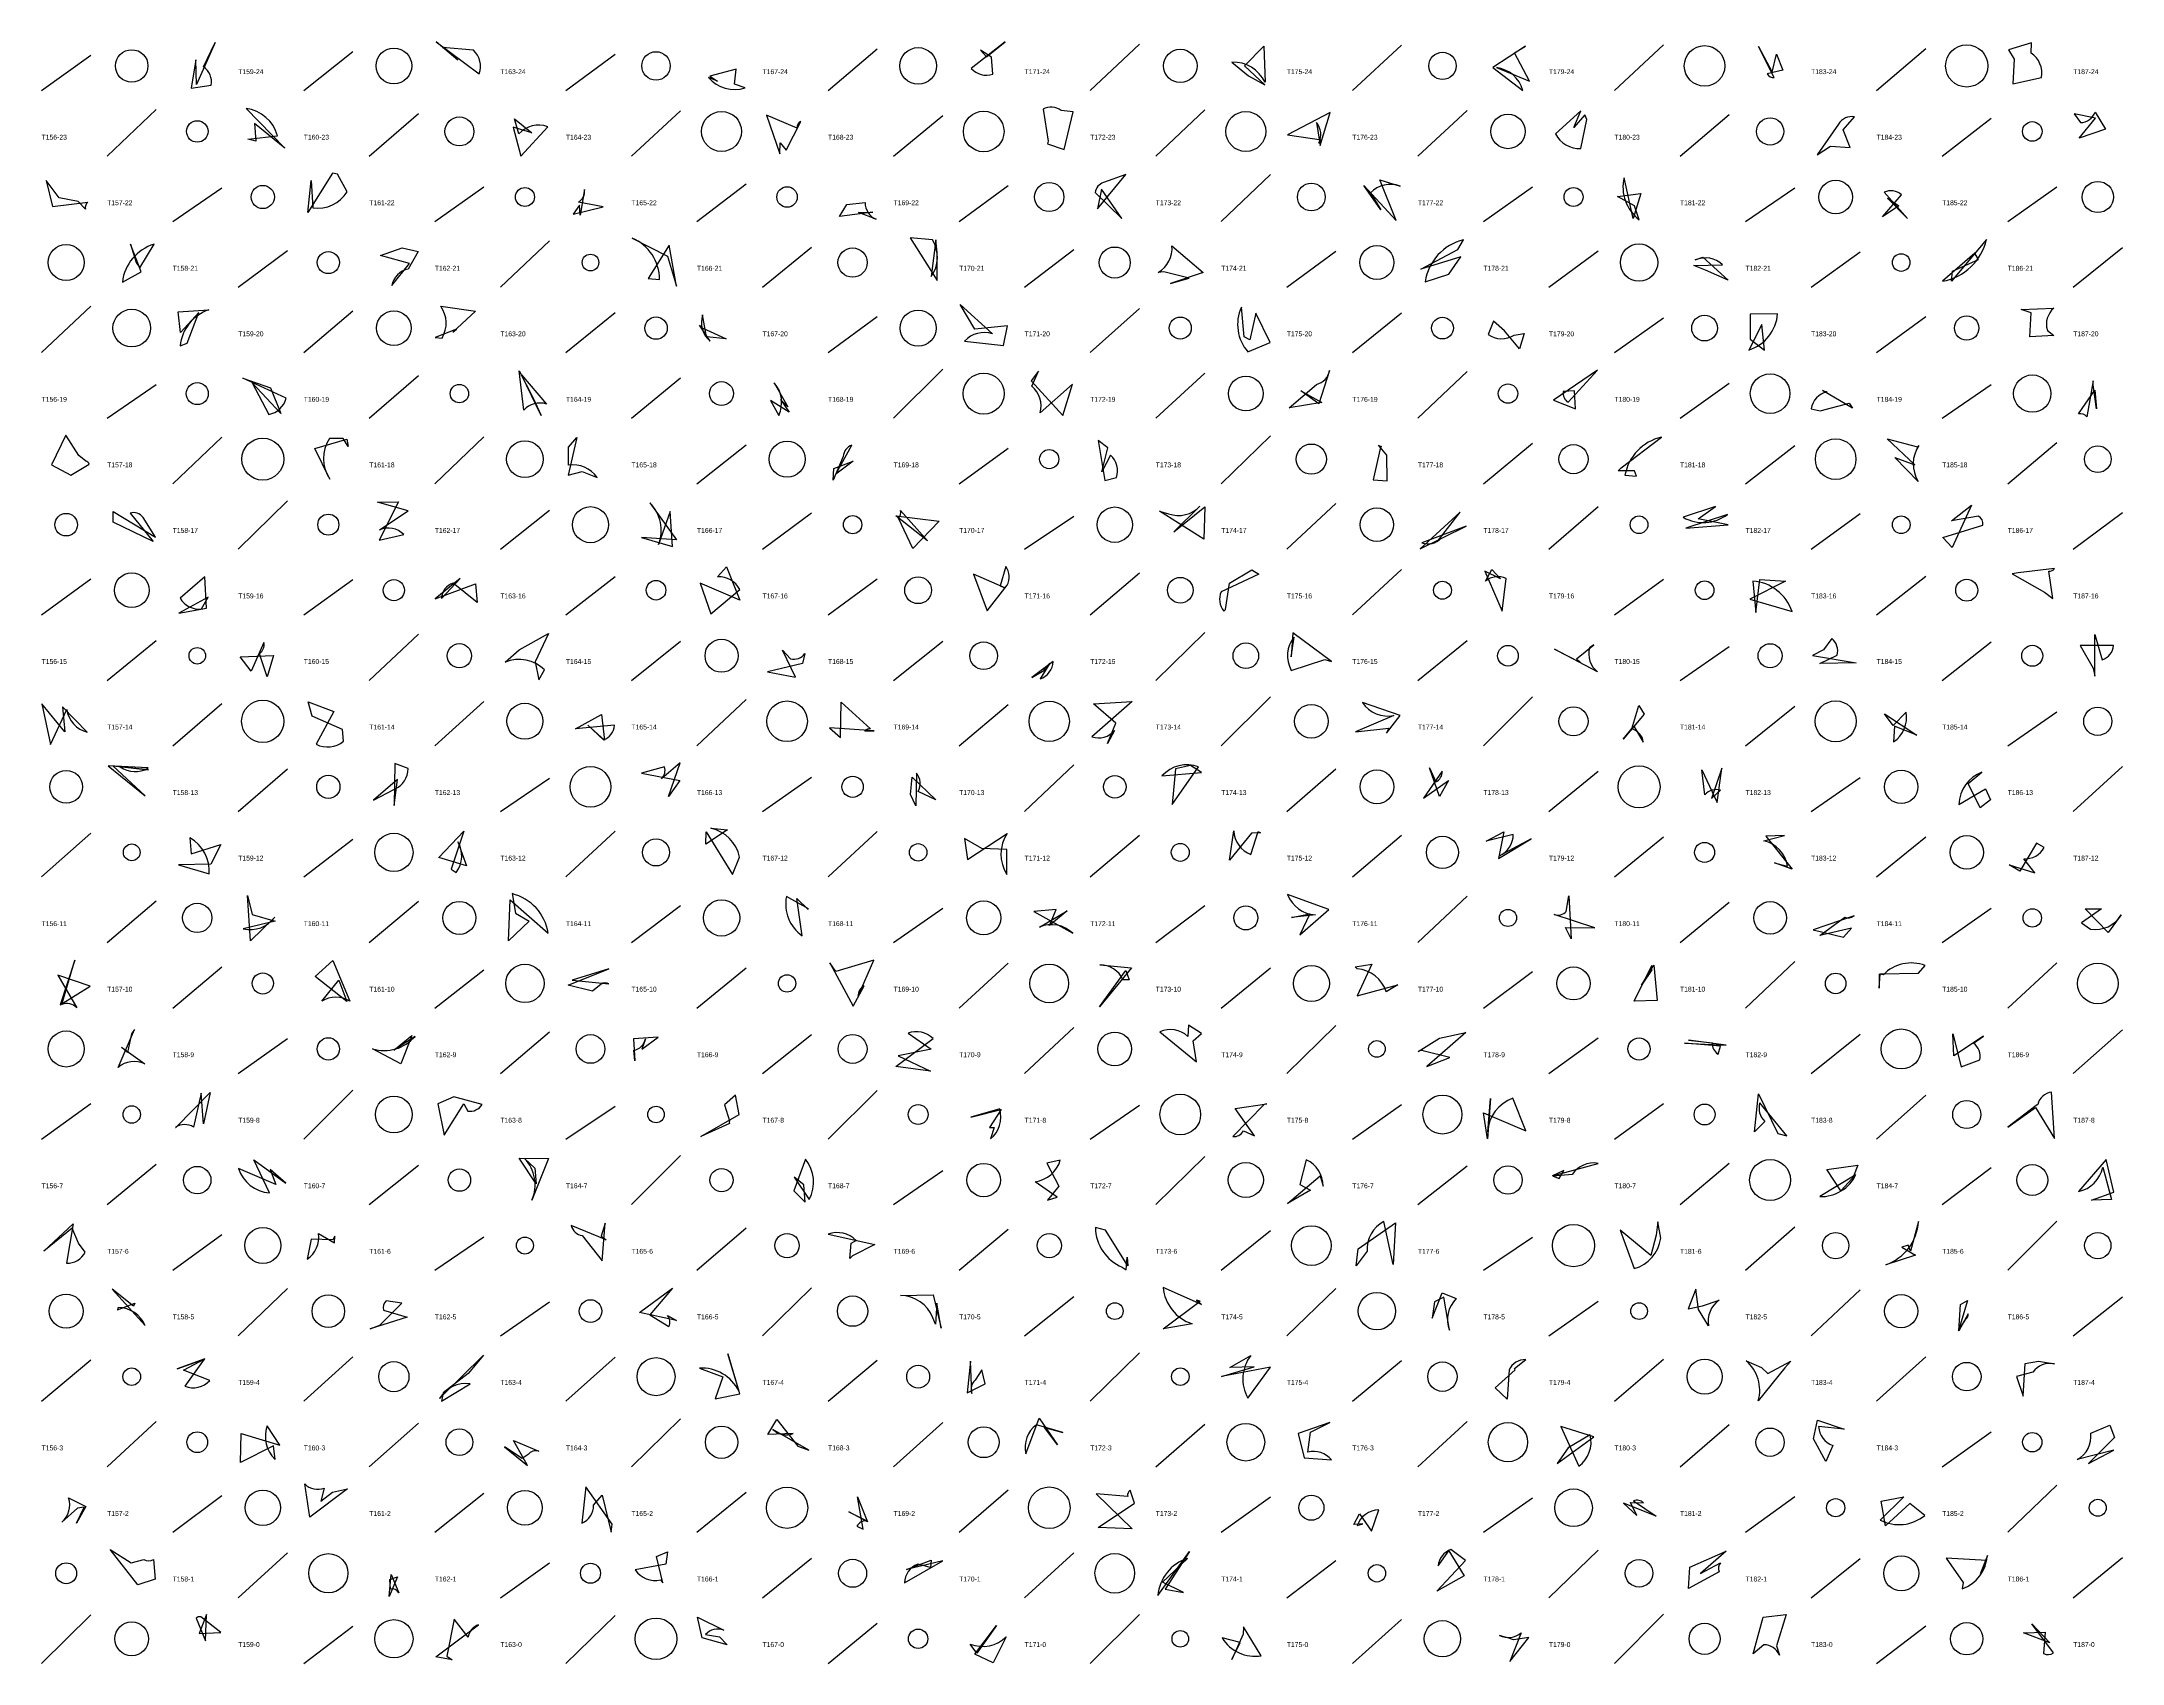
# Model space of a CAD drawing. Header units: millimetres. Extents: x -1 to 9990, y 0 to 15990.
# Drawn here: x 6240 to 7510, y 0 to 990 of the extents above; entities that cross this region are included whole.
import ezdxf

# ---------------------------------------------------------------- set-up
doc = ezdxf.new("R2010")
doc.units = ezdxf.units.MM
doc.layers.add('TEXT', color=3, linetype='Continuous')
doc.layers.add('WALL', color=1, linetype='Continuous')

msp = doc.modelspace()

# ---------------------------------------------------------------- linework, layer by layer
for points in [[(6334.1, 978.8), (6331.3, 961.4), (6343.5, 963.2, 0.3), (6338.8, 974.4), (6345.9, 989.2), (6334.6, 963.7)], [(6494.1, 978.6), (6480.9, 989.8), (6507.1, 970.2, 0.3), (6503.5, 984.7), (6484.7, 986.3), (6485.5, 986.4)], [(6816.8, 980.6), (6828.2, 989.8), (6807.4, 973.5, 0.3), (6820.5, 970), (6819.8, 980.3), (6813, 984.6)], [(6974.1, 975), (6985.9, 987.1), (6986.7, 965, 0.3), (6966.5, 977.3), (6976.7, 968.9), (6986.6, 963.4)], [(7145.7, 987), (7125.8, 974), (7144.1, 960.1, 0.3), (7127.9, 974), (7148.1, 965.6), (7138.9, 982.9)], [(7298.9, 982.2), (7302.7, 972.5), (7293.1, 970.1, 0.3), (7297.5, 967.9), (7288, 986.8), (7296.3, 971.1)], [(7443.9, 979.2), (7443.2, 964.1), (7460.6, 968, 0.3), (7454.3, 982.8), (7454.5, 989), (7440.5, 984.8)], [(6647.9, 968.7), (6652.5, 965.7), (6647.1, 968, 0.3), (6669.4, 961.6), (6663, 963.9), (6664, 973)], [(6370.7, 929), (6365.9, 930.4), (6384, 932.4, 0.3), (6364.8, 949), (6388.5, 924.8), (6370, 939.9)], [(6527.9, 937.7), (6532.4, 920), (6548.9, 937.9, 0.3), (6531.3, 933.6), (6528.7, 942.8), (6539.2, 934.2)], [(6690.8, 928.1), (6694.4, 923.6), (6703.4, 941.1, 0.3), (6701.1, 937.1), (6682.5, 944.9), (6690.6, 921.4)], [(6864.1, 924), (6869.6, 947), (6862.3, 947.7, 0.3), (6851.2, 948.6), (6854.3, 929), (6854, 927.5)], [(7000.4, 933), (7021.2, 929.8), (7019.5, 927.9, 0.3), (7018.1, 940.4), (7020.4, 926.4), (7026.5, 946.6)], [(7175.2, 937.5), (7179.4, 947.5), (7163.9, 933.6, 0.3), (7179.5, 924.6), (7183.2, 942.3), (7181.9, 945.2)], [(7343.8, 925.3), (7339.6, 935.9), (7346.5, 944, 0.3), (7336.7, 939.5), (7323.7, 920.8), (7331.9, 926.1)], [(7493.6, 943.2), (7480.5, 945.7), (7484.4, 940.4, 0.3), (7493.4, 946.8), (7499.6, 936.5), (7483.6, 931)], [(6242.8, 905), (6246.7, 889.2), (6268.3, 891.9, 0.3), (6266.8, 887.6), (6262.3, 892.2), (6250.8, 894.5)], [(6402.4, 885.6), (6404.5, 905.1), (6405.6, 888.4, 0.3), (6426.4, 898.2), (6420.6, 908.9), (6417.5, 909.6)], [(6884.4, 887.8), (6901.7, 908.7), (6888.2, 903.8, 0.3), (6883.1, 897.7), (6899.4, 881.8), (6886.9, 899.8)], [(7066.8, 880.6), (7056.7, 905.5), (7069.1, 901.7, 0.3), (7051.1, 897.5), (7057.4, 887.1), (7047, 902)], [(7216.1, 897.2), (7211.5, 881.9), (7205.9, 906.8, 0.3), (7215.1, 881.1), (7212.2, 889.7), (7201.8, 895.4)], [(6564.4, 884.6), (6582.8, 889), (6567.6, 891.9, 0.3), (6571.4, 899.5), (6568.8, 883.9), (6568.4, 890.1)], [(6727, 883), (6731.4, 890.4), (6742.6, 891.6, 0.3), (6749.3, 881.4), (6738.5, 885.6), (6747.4, 885.7)], [(7373.6, 889.6), (7363.5, 882.8), (7375.2, 896.4, 0.3), (7364.6, 897.9), (7378.9, 881.9), (7366.6, 894.3)], [(6297.8, 855), (6299.9, 851.8), (6308.7, 866.2, 0.3), (6289.3, 843), (6300.8, 849.3), (6294.2, 866.2)], [(6460, 863.9), (6469.9, 861.8), (6463.7, 851, 0.3), (6453.7, 841), (6464.5, 854.5), (6446.8, 859.3)], [(6623.1, 865.6), (6610.3, 845.2), (6617.2, 844.7, 0.3), (6600.4, 869.9), (6622, 858.9), (6627.5, 840.6)], [(6786.6, 861.2), (6785.8, 868.9), (6783, 846.5, 0.3), (6783.7, 868.9), (6770.1, 870), (6786.7, 844.1)], [(6940.5, 845.4), (6925, 849.4), (6921.4, 849, 0.3), (6929.9, 865.2), (6949, 849), (6929, 842.3)], [(7081.9, 851), (7104.3, 863), (7107.8, 868.9, 0.3), (7084.4, 843.3), (7098.8, 847.9), (7106.3, 858.4)], [(7422.2, 856.8), (7419.9, 860.7), (7400.3, 843.6, 0.3), (7427.1, 869.1), (7405.7, 843.7), (7406.3, 849.8)], [(7255.5, 850.4), (7248.5, 853.1), (7266, 853.6, 0.3), (7249.3, 856.6), (7253.9, 858.2), (7269.3, 844.2)], [(6324.7, 812.4), (6323.3, 824.9), (6342.1, 826.1, 0.3), (6324.6, 804.1), (6328.9, 805.8), (6335.9, 824.6)], [(6493.2, 814.4), (6480.2, 809.2), (6484.4, 808.9, 0.3), (6483.6, 828.3), (6504.9, 825.3), (6491, 812.5)], [(6809.6, 814.4), (6800.6, 829.4), (6820.4, 811.4, 0.3), (6803.3, 807), (6827, 804.3), (6829.6, 816.4)], [(6977.5, 807.9), (6973.9, 809.6), (6972.3, 827.7, 0.3), (6976.3, 800.5), (6989.9, 806.2), (6981.1, 824)], [(7454.4, 824.4), (7448.3, 826.4), (7468.2, 827.2, 0.3), (7464.2, 813.6), (7468.2, 810.4), (7453.5, 809.7)], [(6657.8, 808.5), (6645.9, 809.7), (6643.4, 823, 0.3), (6648, 807), (6641.6, 816.8), (6643.1, 815.2)], [(7132.8, 813.4), (7126.1, 819.2), (7122.9, 811.1, 0.3), (7138.7, 810.6), (7144.8, 811.6), (7142.1, 802.3)], [(7291.5, 801.6), (7290, 817.1), (7282.1, 801.6, 0.3), (7299.6, 823.7), (7282.9, 823.5), (7282.8, 808.3)], [(6545, 761.6), (6532.8, 786.5), (6548.1, 768.6, 0.3), (6534.3, 764.9), (6531.4, 788.9), (6540.1, 772.2)], [(6863.2, 761.7), (6869.2, 780.7), (6849.4, 763.3, 0.3), (6844.4, 779.5), (6848.4, 788.7), (6843.9, 782.9)], [(7021.4, 769.6), (7001.5, 766.4), (7018.1, 780.6, 0.3), (7026.1, 789.1), (7019.5, 768.8), (7008.6, 776.7)], [(7176.2, 765.7), (7175.6, 776.7), (7168.7, 776.3, 0.3), (7171.8, 769.7), (7189.7, 789.4), (7162.8, 770.9)], [(6386.1, 762.8), (6368.5, 781.6), (6378.6, 762.3, 0.3), (6389.2, 772.2), (6362.8, 784.4), (6379.6, 778.5)], [(6696.2, 763.7), (6684.8, 770.8), (6689.9, 761.7, 0.3), (6687.2, 781.5), (6695.4, 767), (6690.9, 771.4)], [(7345.3, 766.1), (7326.9, 777), (7329.6, 776.1, 0.3), (7320.1, 765.8), (7325.5, 764.5), (7343.3, 769.2)], [(7492.1, 780.4), (7492.1, 782.7), (7488.2, 760.9, 0.3), (7483.3, 762.6), (7493.1, 777.2), (7494.2, 765.8)], [(6246, 731.5), (6257.9, 725.2), (6269.1, 731.9, 0.3), (6266.9, 733.7), (6262.7, 737.2), (6254.8, 749.7)], [(6427.2, 742.8), (6424, 747.6), (6415.7, 747.6, 0.3), (6415.9, 722.8), (6406.7, 741.5), (6426.3, 747.2)], [(6561.3, 725.3), (6570, 727.4), (6579, 723.7, 0.3), (6561.6, 731.3), (6561.6, 742.3), (6566.6, 748.3)], [(6735.3, 733.7), (6724.7, 725.8), (6734.5, 743.6, 0.3), (6729.3, 736.7), (6723.1, 722.1), (6723.5, 729.3)], [(6884.8, 746.4), (6888.9, 721.9), (6896.1, 723.7, 0.3), (6892.4, 737.4), (6887.2, 727.3), (6890.7, 741.9)], [(7061.2, 721.7), (7061, 737.4), (7056, 743.5, 0.3), (7057.5, 743), (7056.8, 740.5), (7052.7, 722.3)], [(7202.2, 727.9), (7204, 729.7), (7228.6, 748.4, 0.3), (7206.4, 725.2), (7213.4, 724.6), (7212.2, 727.9)], [(7366.5, 747.3), (7385, 742.6), (7385.8, 743.4, 0.3), (7385.4, 721.4), (7371.1, 736.1), (7383.3, 731.6)], [(6283.6, 703), (6309.6, 687.3), (6302, 699.4, 0.3), (6294, 702.1), (6308, 684.7), (6283.7, 696.6)], [(6457.9, 708.9), (6446.1, 685.5), (6461.1, 689, 0.3), (6446.2, 691.9), (6463.7, 703.4), (6445.1, 708.7)], [(6625.1, 681.7), (6623.7, 703), (6616.6, 682.9, 0.3), (6611.2, 708.3), (6627.5, 685.7), (6606.2, 687.1)], [(6787.8, 697.2), (6771.7, 680.5), (6762.9, 699, 0.3), (6764.3, 703.7), (6780.6, 685.2), (6761.4, 700.5)], [(6949.3, 686.2), (6922.3, 703.3), (6927.8, 701.7, 0.3), (6947, 706.3), (6931, 690.6), (6950, 705.9)], [(7081.4, 680.3), (7109.4, 694), (7082.5, 684, 0.3), (7094.1, 686.6), (7091.7, 684.6), (7105.8, 702.6)], [(7251.1, 698.5), (7261.6, 706.1), (7242, 699.5, 0.3), (7269, 701.3), (7243.5, 692.9), (7269.3, 694.9)], [(7406.2, 681.1), (7400.5, 687.1), (7424.9, 694.7, 0.3), (7422.2, 700.3), (7405.8, 697.4), (7417.9, 706.9)], [(6340.6, 644.1), (6339.6, 663.1), (6324.5, 650.1, 0.3), (6337.6, 643.6), (6341.6, 650.8), (6323.8, 641)], [(6504.9, 659), (6505.9, 647.6), (6491.1, 659.4, 0.3), (6484.1, 650), (6495.4, 662.2), (6480.2, 649.8)], [(6642, 659.3), (6648.4, 640.5), (6666.1, 655.5, 0.3), (6652.6, 663.1), (6658.1, 669.2), (6666.2, 648.9)], [(6808.7, 664.9), (6817.1, 642.5), (6829.3, 658, 0.3), (6828.5, 669.4), (6825, 657.7), (6827.9, 656.5)], [(6978.7, 667.5), (6982.9, 664.7), (6960, 654, 0.3), (6961.6, 642.3), (6962.5, 643.3), (6965, 659.3)], [(7120.9, 666.7), (7131.5, 642.3), (7133.8, 662.1, 0.3), (7121.3, 660.5), (7125.1, 667.7), (7130.5, 662)], [(7304.3, 660.6), (7282.6, 649.6), (7308.4, 642, 0.3), (7284.4, 660.6), (7286.3, 641.5), (7288.8, 661.6)], [(7462.4, 653.8), (7467.5, 650), (7465.2, 666.7, 0.3), (7468.5, 668.3), (7446.3, 665.7), (7442.7, 665)], [(6381.6, 615.1), (6377.6, 602.1), (6372.9, 616.2, 0.3), (6375.7, 623), (6368, 605.6), (6361.2, 614.3)], [(6541.2, 611.3), (6543.4, 600.4), (6547, 606.4, 0.3), (6522.9, 611.1), (6531.5, 618.6), (6549.4, 628.6)], [(7003.7, 629), (7002.7, 614.3), (7004.4, 626.4, 0.3), (7002.7, 606.1), (7023.3, 612.8), (7027.2, 611.4)], [(7347.5, 610.6), (7325.3, 610.2), (7335.9, 615.3, 0.3), (7332.6, 625.5), (7327.5, 618.6), (7320.8, 615.2)], [(7493.1, 602.5), (7493.2, 628), (7497.7, 612.6, 0.3), (7504.6, 621.2), (7484.3, 621.3), (7492.1, 607.4)], [(6700.2, 601.9), (6692.3, 618.4), (6697.1, 613.1, 0.3), (6705.9, 616.3), (6704.5, 610.2), (6683, 605.2)], [(6851.4, 606.4), (6855.3, 610.4), (6849.4, 600.9, 0.3), (6857.5, 611.4), (6844.3, 601.7), (6853.1, 606.9)], [(7176.8, 613.2), (7187.4, 621.7), (7184.8, 619.9, 0.3), (7189.7, 605.1), (7163.3, 619), (7179.2, 610.9)], [(6240.2, 585.7), (6245.5, 560.8), (6255.3, 582.2, 0.3), (6267.9, 568.3), (6252.8, 583.8), (6254.2, 568.6)], [(6402.6, 586.8), (6418.3, 580.9), (6407.6, 561, 0.3), (6424.2, 562.8), (6423.7, 570), (6405.1, 578.1)], [(6727.5, 565.2), (6728.1, 586.6), (6746, 570.4, 0.3), (6742.4, 569), (6748.2, 569.2), (6720.9, 571)], [(6882, 585.6), (6905.7, 587.1), (6881.1, 565.5, 0.3), (6894.8, 569.3), (6890.5, 561.5), (6895.7, 573.9)], [(7060.9, 567.8), (7069.1, 578.5), (7046.2, 586.4, 0.3), (7065.3, 578.5), (7041.9, 568.5), (7062.2, 570.8)], [(7205.2, 564.1), (7211.8, 572), (7217.6, 562.3, 0.3), (7210.6, 570.3), (7214.8, 584.7), (7218.1, 579.3)], [(6583.5, 563.4), (6573.3, 572.7), (6582.9, 563.6, 0.3), (6589.7, 572.6), (6565.8, 570.5), (6581.8, 579.1)], [(7384.6, 566.6), (7370.9, 572), (7370.4, 562.5, 0.3), (7378, 580.5), (7370.1, 572.4), (7364.8, 579.5)], [(6283.4, 547.8), (6305.2, 545.3), (6288, 547.2, 0.3), (6305, 546.5), (6280.7, 547.8), (6303.3, 529.6)], [(6457.2, 539.4), (6442.6, 526.8), (6455.3, 533.6, 0.3), (6463.7, 546.2), (6455.6, 549.2), (6455.2, 523.7)], [(6622.7, 529), (6629.8, 549.6), (6618.3, 539.9, 0.3), (6620.1, 547.2), (6606.2, 543.4), (6629.6, 538.8)], [(6932.1, 546), (6930, 524.3), (6946.2, 547.3, 0.3), (6923.8, 541.7), (6947.9, 543.7), (6941.3, 548)], [(7093.3, 529.2), (7087.1, 546.5), (7090.9, 538, 0.3), (7094.9, 544.6), (7083.4, 528.1), (7098.6, 538.9)], [(7265.5, 546.3), (7259.2, 527.9), (7264.8, 532.9, 0.3), (7255.1, 530.2), (7253.4, 545.3), (7262.6, 525.4)], [(6771.3, 541), (6785.8, 527.1), (6775.1, 532.1, 0.3), (6773.9, 543.4), (6773.5, 523.5), (6770.3, 530.4)], [(7423.1, 522.1), (7415.8, 537.1), (7424.3, 544, 0.3), (7410.2, 524.3), (7426.4, 533.8), (7429.5, 527)], [(6645.7, 507.5), (6661.6, 481.5), (6666, 492.1, 0.3), (6648.4, 509.7), (6658.7, 508.7), (6645.5, 500)], [(6978.4, 506.7), (6965, 490.3), (6967.6, 508.1, 0.3), (6978.1, 493.7), (6982.6, 507.8), (6984, 506.9)], [(6343.3, 487.8), (6323.5, 487.4), (6342.2, 481.8, 0.3), (6330.4, 503.8), (6331.2, 494.2), (6349.3, 499.9)], [(6497.8, 507.9), (6489.9, 484.7), (6493.1, 482.8, 0.3), (6494.1, 501.5), (6499.4, 486.8), (6482.4, 491.9)], [(6803.3, 503.4), (6805.2, 490.6), (6829.4, 506.6, 0.3), (6829.2, 481.5), (6829.2, 496.8), (6813.8, 497.3)], [(7129.2, 491.2), (7149.2, 503.2), (7129.8, 492.9, 0.3), (7138.2, 506), (7121.6, 501.8), (7132.5, 507.6)], [(7308.4, 484.8), (7297.6, 488.7), (7305.7, 486.6, 0.3), (7291.2, 502), (7303.7, 505.2), (7292.3, 504.9)], [(7440.9, 487.4), (7456.6, 482.5), (7449.8, 491.1, 0.3), (7462.3, 498), (7457.6, 500.6), (7447.5, 483.5)], [(6368.6, 457.1), (6382.5, 453.1), (6363.1, 448.4, 0.3), (6382.3, 455.4), (6367.5, 441), (6365.7, 468.6)], [(6525, 441.1), (6525.9, 466), (6549.2, 445.7, 0.3), (6527.2, 469.8), (6529.2, 457.8), (6537.5, 453)], [(6707.9, 460.6), (6708.1, 460.5), (6694.6, 468.1, 0.3), (6704.3, 444.1), (6701, 466.8), (6707.9, 460.2)], [(6859.2, 460.2), (6845.7, 459), (6869.4, 445.6, 0.3), (6849, 449.4), (6866, 459.4), (6855.1, 450.4)], [(7007.9, 444.7), (7025.6, 460.1), (7000.5, 469.3, 0.3), (7017.5, 456.9), (7002.9, 455.2), (7014, 457.4)], [(7170.1, 449.2), (7188.1, 449), (7163.1, 457.1, 0.3), (7170.6, 459), (7172.1, 468.5), (7173.5, 442.3)], [(7497.3, 460.5), (7485, 452), (7490.6, 448.1, 0.3), (7509.3, 456.8), (7501.3, 446.1), (7487.3, 460.6)], [(7344.6, 448.7), (7325.4, 444.2), (7340.5, 455.5, 0.3), (7346.2, 456.3), (7321.2, 447.8), (7339.7, 443.3)], [(6269.6, 413.3), (6250, 420.1), (6261.4, 400.2, 0.3), (6252.4, 402.2), (6260.3, 429.2), (6251.4, 402)], [(6406.9, 419.2), (6417.8, 429), (6428.2, 404.1, 0.3), (6411, 404.1), (6421.5, 417.1), (6426.3, 404)], [(6586.2, 423.9), (6563.8, 416.9), (6586.3, 414.8, 0.3), (6581.5, 414.5), (6576.2, 410.2), (6561.3, 414)], [(6721.1, 427.5), (6735.4, 401.2), (6742, 413.5, 0.3), (6738.3, 407.2), (6747.9, 429.3), (6724.8, 422.2)], [(6901.8, 422.9), (6903.8, 417.3), (6900, 417.2, 0.3), (6885.9, 426.3), (6905.3, 424.5), (6885.6, 400.7)], [(7043, 407.5), (7067.8, 414.2), (7060.7, 409.8, 0.3), (7043, 424), (7041.7, 425.1), (7052, 426.7)], [(7226.1, 404.6), (7212.1, 404.1), (7222.8, 426, 0.3), (7222.7, 423.3), (7216.5, 413.9), (7224.1, 426.2)], [(7362.2, 420.8), (7385.6, 421.3), (7389.6, 425.9, 0.3), (7364.1, 420.3), (7361.5, 420.7), (7361.5, 412.2)], [(6292.5, 372.8), (6288.8, 376.1), (6302.9, 365.9, 0.3), (6286.7, 363.7), (6296.6, 386.9), (6294.8, 384.2)], [(6461.5, 371.7), (6459.2, 366), (6442, 375.1, 0.3), (6467.9, 382.7), (6454.9, 374.3), (6466, 383.2)], [(6601.2, 381.1), (6602.1, 367.8), (6601.4, 374.2, 0.3), (6608.6, 381.2), (6606.4, 374.8), (6616.4, 382.2)], [(6782.6, 361.4), (6761.3, 364.4), (6784.1, 381.3, 0.3), (6768.8, 384.6), (6782.9, 374.8), (6762.7, 370.9)], [(6947.9, 384.4), (6940.1, 389.6), (6939.5, 382.7, 0.3), (6922.5, 385.5), (6944.8, 367.1), (6942.8, 380)], [(7085.4, 364.4), (7099.6, 369.8), (7083.8, 373.6, 0.3), (7080.1, 373.5), (7093.1, 381.6), (7109.2, 385)], [(7406.6, 384.2), (7411.6, 364.1), (7423, 368.4, 0.3), (7419.2, 378.5), (7425.2, 382.9), (7407.2, 370.9)], [(7268.2, 377.3), (7245.1, 380.4), (7259.8, 378.8, 0.3), (7263.2, 371.9), (7264.7, 376.7), (7242.7, 378.6)], [(6338.9, 329.3), (6337.3, 348), (6332.8, 327.3, 0.3), (6321.7, 327.1), (6322, 327), (6342.8, 348.4)], [(6485.7, 322.4), (6497.7, 341.5), (6500.1, 337.1, 0.3), (6508.9, 341.1), (6491.5, 345.7), (6481.8, 341.6)], [(6663.6, 346.9), (6656.8, 340.9), (6659.9, 331.1, 0.3), (6659.9, 329.6), (6642.3, 321.6), (6665.7, 335)], [(7120.1, 336.1), (7145.9, 325.1), (7138, 345, 0.3), (7122.6, 324.4), (7124.4, 344.7), (7122.5, 320.1)], [(7299.7, 323.5), (7305.2, 321.9), (7288.8, 342.2, 0.3), (7291.8, 330.7), (7285.4, 324.5), (7287.9, 347.7)], [(7456.9, 339.3), (7468.6, 320.4), (7466.7, 348.7, 0.3), (7458.3, 341.2), (7457.4, 340.6), (7440, 327.3)], [(6818.5, 327.1), (6821.3, 327), (6819.1, 320.1, 0.3), (6824.8, 338.4), (6807.2, 333.3), (6825.7, 338)], [(6987.8, 341.6), (6986.2, 341.1), (6967.1, 321.5, 0.3), (6973.5, 325), (6980.2, 322), (6968.4, 338.7)], [(6379.4, 301.5), (6383, 292.2), (6360.2, 302, 0.3), (6379, 287.1), (6369.5, 307.4), (6389, 293)], [(6531.5, 308.3), (6549.4, 308.2), (6539.2, 282.7, 0.3), (6534.8, 308.2), (6541.1, 302.3), (6541.8, 292.6)], [(6705.2, 292.1), (6699.4, 296.7), (6708.5, 283.2, 0.3), (6706.2, 307.8), (6699.1, 288.5), (6706.1, 281.6)], [(6853.9, 282.7), (6859.8, 284.5), (6846.4, 294, 0.3), (6861.7, 307.1), (6853.6, 305.4), (6860.8, 291.2)], [(7000.4, 280.7), (7020.3, 297.6), (7022.1, 291.2, 0.3), (7011.9, 307.4), (7007.9, 292.3), (7014.5, 288.8)], [(7169.1, 300.9), (7162.2, 297.6), (7190, 305.2, 0.3), (7174.2, 298.4), (7162.5, 297.3), (7166.2, 296)], [(7504.8, 287.6), (7500, 307.6), (7483.2, 288, 0.3), (7498, 302.8), (7503.3, 283.2), (7491.2, 282.7)], [(7348.5, 304), (7345.9, 297.3), (7325.3, 284.9, 0.3), (7347.4, 298.4), (7338.2, 288.5), (7329.6, 301.5)], [(6241.3, 251.5), (6259.3, 268.3), (6255.2, 244.3, 0.3), (6266.6, 251), (6262.6, 256.4), (6258.7, 265.7)], [(6581.5, 260.8), (6584.6, 258.5), (6563.2, 267.2, 0.3), (6570, 261.1), (6582.2, 245.6), (6584, 268.7)], [(7066.3, 268.9), (7064.9, 243.4), (7059.3, 269.8, 0.3), (7049.1, 251.5), (7042.4, 242.7), (7043.6, 253.1)], [(7222.2, 249), (7203.5, 264.5), (7212.1, 241, 0.3), (7228.2, 259.5), (7226.4, 269.5), (7225.5, 261.4)], [(7375.3, 254), (7383.8, 249.2), (7365.6, 243.3, 0.3), (7385.6, 269.7), (7380.6, 251.6), (7379.3, 255.2)], [(6417.8, 258.5), (6404.5, 258.9), (6402.1, 246.8, 0.3), (6408.9, 262.3), (6418.7, 256.6), (6419, 260.7)], [(6733.2, 247.2), (6734.2, 256.4), (6737.1, 258.1, 0.3), (6720.1, 261.9), (6748.5, 255.6), (6735, 248.7)], [(6902.9, 242.7), (6889.3, 264.5), (6883.2, 266, 0.3), (6899.5, 241.9), (6901.9, 240.3), (6902.6, 247.9)], [(6625, 229), (6611.3, 212.8), (6622.8, 205.6, 0.3), (6622, 212.3), (6627.6, 209.2), (6605, 214.2)], [(6944.9, 221.6), (6947.9, 219), (6924.5, 229.4, 0.3), (6942.2, 207.3), (6924.5, 204.1), (6947.1, 221.1)], [(6296, 218), (6283.1, 228.4), (6303.2, 206.2, 0.3), (6286.7, 217.2), (6286.3, 215.8), (6296.9, 219.9)], [(6446.4, 206.4), (6459.9, 219.9), (6450.3, 221.2, 0.3), (6448.7, 215.6), (6463.2, 211.4), (6440.5, 204.2)], [(6786.3, 219.9), (6785.6, 207), (6784, 211, 0.3), (6764.2, 224.6), (6784.1, 225), (6789.1, 204.6)], [(7088.8, 210.7), (7094.9, 226.1), (7103.4, 222.7, 0.3), (7099.3, 203.3), (7095.8, 223.5), (7090.2, 220.7)], [(7244.9, 216.4), (7253.7, 218.2), (7263.9, 221.6, 0.3), (7257.4, 206), (7251.3, 216), (7249.7, 228.4)], [(7415.4, 221.5), (7409.9, 202.9), (7414.4, 210.1, 0.3), (7415.8, 213.4), (7410.1, 203), (7411.2, 219)], [(6322.8, 179.7), (6339.3, 185.6), (6327.4, 169.1, 0.3), (6342.7, 172.6), (6326.5, 178.9), (6339.7, 185.8)], [(6485.1, 165.1), (6484.1, 160.1), (6501.5, 170.7, 0.3), (6482.9, 161.6), (6509.7, 188.2), (6500.3, 176.9)], [(6666.2, 164.5), (6658.9, 188.9), (6665.6, 166.2, 0.3), (6641.5, 180.2), (6655.8, 174.9), (6651.1, 161.5)], [(6815.9, 170.6), (6813.9, 179.1), (6809.7, 172.9, 0.3), (6807.7, 164.7), (6806.9, 184.4), (6804.9, 165.2)], [(6980, 181), (6965.2, 180.5), (6978, 188, 0.3), (6976.3, 161.9), (6990, 180.8), (6960.2, 175.2)], [(7139.4, 179.2), (7139, 179.9), (7145.8, 185.4, 0.3), (7135.7, 179.2), (7134.4, 161.3), (7127.2, 168.2)], [(7307.6, 184.5), (7304, 180.4), (7287.7, 160.2, 0.3), (7280.3, 184.7), (7289.7, 180.6), (7293.5, 176.9)], [(7450.6, 183.1), (7458.9, 184.5), (7468.5, 182.8, 0.3), (7455.3, 177.7), (7445.4, 175), (7449.4, 163.1)], [(6361.8, 140.4), (6385.3, 133.2), (6377.7, 144.9, 0.3), (6382.5, 124.5), (6381.5, 132.8), (6361.4, 122.6)], [(6701.6, 132.6), (6708.2, 130.2), (6686.4, 142.8, 0.3), (6698.7, 140.3), (6683.3, 139.7), (6688.8, 148.8)], [(6852.2, 143.9), (6863.3, 141), (6847.2, 145.6, 0.3), (6840.7, 128), (6848.8, 149.7), (6860, 133.3)], [(7007, 140.3), (7010.7, 125.5), (7027.3, 124.2, 0.3), (7012.8, 128.9), (7014.5, 141.2), (7026.2, 147)], [(7187.3, 138.3), (7167.3, 144.6), (7178.2, 120.3, 0.3), (7185.2, 139.5), (7171.7, 131.5), (7165, 122)], [(7323.9, 148.5), (7340.2, 143), (7324.6, 144.5, 0.3), (7333.3, 133), (7329.1, 123.3), (7321.5, 137.1)], [(7489.4, 122.1), (7504.8, 130.2), (7482.5, 124.4, 0.3), (7490.7, 140.5), (7502.4, 145.4), (7505.1, 137.9)], [(6536.6, 120.7), (6528, 136.1), (6543.4, 129.5, 0.3), (6536.9, 127.5), (6533.4, 125), (6522.5, 132.2)], [(6426.6, 106.6), (6403.8, 89.3), (6400.6, 109.5, 0.3), (6412.5, 107), (6410.5, 99), (6417.6, 104.6)], [(6588.2, 85), (6572.2, 107.8), (6569.8, 85.5, 0.3), (6576.9, 96.6), (6582.2, 102.6), (6587.6, 80)], [(6744, 86.3), (6732.6, 92.4), (6743.7, 87, 0.3), (6737.6, 83.8), (6741.5, 82), (6738, 101.6)], [(6884.9, 83), (6907.1, 97.7), (6904.5, 105.7, 0.3), (6902.9, 101.9), (6883.6, 103.5), (6905.7, 82.1)], [(7362.7, 99.1), (7376.7, 101.6), (7362.2, 87.5, 0.3), (7389.4, 90.3), (7380.3, 97.5), (7365.5, 83.9)], [(6266, 95.4), (6262, 94.7), (6252.3, 86.2, 0.3), (6256.5, 101.1), (6266.9, 95.8), (6261.3, 85.5)], [(7044.4, 91.2), (7051.7, 80.6), (7056.1, 93.8, 0.3), (7043, 84.2), (7046.4, 85.2), (7040.9, 84.7)], [(7213.6, 90.2), (7209.8, 98.1), (7217.8, 97.9, 0.3), (7211.6, 99.2), (7225.5, 89.9), (7205.5, 97.7)], [(6281.9, 69.6), (6294.6, 61.3), (6302.3, 63.5, 0.3), (6308.2, 63.4), (6309.4, 51.5), (6298.8, 47.9)], [(6622, 68.1), (6620.9, 60.5), (6602.2, 57.1, 0.3), (6617.8, 50.9), (6619.2, 49.2), (6615.2, 65.3)], [(6937, 43.3), (6924.1, 49.5), (6939.3, 64.1, 0.3), (6921.3, 41.4), (6940.7, 68.3), (6925.7, 45.4)], [(7091.6, 44.1), (7109.1, 62.8), (7100.2, 69.5, 0.3), (7092.4, 59.5), (7098.8, 68.7), (7108.2, 53.5)], [(7268.1, 68.4), (7252.6, 54.8), (7264.8, 61.3, 0.3), (7263.9, 55.9), (7245.1, 45.7), (7246, 58.8)], [(7402.4, 64.3), (7412.8, 49.4), (7412.3, 45.5, 0.3), (7427.6, 65.9), (7423.3, 55), (7427.2, 62.8)], [(6452.1, 40.8), (6453.3, 54.3), (6458.1, 43.1, 0.3), (6452.9, 45.4), (6452.6, 51.3), (6457.2, 52.9)], [(6782.9, 63.1), (6782.6, 58.5), (6774.7, 60.6, 0.3), (6766.7, 49.2), (6790, 62.5), (6767.9, 57.4)], [(6336.2, 18.3), (6349.4, 18.9), (6337.2, 28.4, 0.3), (6334.3, 27.5), (6340, 13.7), (6340.7, 29.8)], [(6490.5, 2.1), (6480.6, 3.9), (6506.7, 23.5, 0.3), (6500.4, 16), (6491.8, 27), (6487.4, 4.5)], [(6643.1, 15.5), (6640.3, 28.3), (6656.3, 20.3, 0.3), (6645.2, 17.7), (6653.8, 16.2), (6658.4, 11.4)], [(7304.7, 29.9), (7298.8, 10.7), (7300.7, 5, 0.3), (7291.2, 11.4), (7284.7, 5.8), (7290.8, 28.2)], [(6822.9, 23.1), (6810.9, 6.2), (6806.8, 11.8, 0.3), (6828.8, 16.3), (6820.8, 0.3), (6809.6, 5.6)], [(6966.5, 2.4), (6971.5, 12.7), (6960.6, 15.5, 0.3), (6984.4, 4.6), (6973.5, 22.3), (6973.4, 17.8)], [(7138.3, 14.4), (7135.5, 15.3), (7129.8, 17, 0.3), (7143.1, 18.7), (7136.1, 1.2), (7147.7, 15.9)], [(7449.6, 18.6), (7462.8, 19), (7461.9, 6.1, 0.3), (7468, 6.4), (7454.8, 24.2), (7465.8, 12.6)]]:
    msp.add_lwpolyline(points, format="xyb", close=True)
for centre, radius in [((6295, 975), 9.91), ((6455, 975), 10.9), ((6615, 975), 8.69), ((6775, 975), 11.2), ((6935, 975), 10.2), ((7095, 975), 8.34), ((7255, 975), 12.4), ((7415, 975), 12.9), ((6335, 935), 6.56), ((6495, 935), 8.84), ((6655, 935), 12.2), ((6815, 935), 12.4), ((6975, 935), 12.2), ((7135, 935), 10.5), ((7295, 935), 8.27), ((7455, 935), 5.98), ((6375, 895), 7.07), ((6855, 895), 8.9), ((7015, 895), 8.45), ((7335, 895), 10.2), ((7495, 895), 9.5), ((6535, 895), 5.79), ((6695, 895), 6.25), ((7175, 895), 5.8), ((6255, 855), 11), ((6735, 855), 8.93), ((6895, 855), 9.48), ((7055, 855), 10.4), ((7215, 855), 11.4), ((6415, 855), 6.75), ((6575, 855), 5.07), ((7375, 855), 5.37), ((6295, 815), 11.5), ((6455, 815), 10.6), ((6775, 815), 11), ((6615, 815), 6.85), ((6935, 815), 6.7), ((7095, 815), 6.65), ((7255, 815), 7.88), ((7415, 815), 7.43), ((6815, 775), 12.5), ((6335, 775), 6.7), ((6495, 775), 5.61), ((6655, 775), 7.29), ((6975, 775), 10.6), ((7135, 775), 5.92), ((7295, 775), 12.1), ((7455, 775), 11.4), ((6375, 735), 12.8), ((6535, 735), 11.2), ((6695, 735), 11), ((6855, 735), 5.85), ((7015, 735), 9.24), ((7175, 735), 8.9), ((7335, 735), 12.4), ((7495, 735), 8.17), ((6255, 695), 6.9), ((6415, 695), 6.42), ((6575, 695), 11), ((6735, 695), 5.59), ((6895, 695), 10.8), ((7055, 695), 10.2), ((7215, 695), 5.39), ((7375, 695), 5.41), ((6295, 655), 10.6), ((6455, 655), 6.45), ((6615, 655), 5.97), ((6775, 655), 8.2), ((6935, 655), 7.83), ((7095, 655), 5.47), ((7255, 655), 5.68), ((7415, 655), 6.7), ((6495, 615), 7.41), ((6655, 615), 10.1), ((6815, 615), 8.45), ((6975, 615), 7.82), ((7295, 615), 7.36), ((6335, 615), 5.04), ((7135, 615), 6.3), ((7455, 615), 6.4), ((6375, 575), 12.9), ((6535, 575), 11), ((6695, 575), 12.4), ((6855, 575), 12.3), ((7015, 575), 10.3), ((7335, 575), 12.5), ((7175, 575), 8.88), ((7495, 575), 8.62), ((6575, 535), 12.4), ((7215, 535), 12.8), ((6255, 535), 9.99), ((6415, 535), 7.1), ((6735, 535), 6.5), ((6895, 535), 6.91), ((7055, 535), 10.3), ((7375, 535), 10.2), ((6295, 495), 5.12), ((6455, 495), 11.7), ((6615, 495), 8.29), ((6775, 495), 5.32), ((6935, 495), 5.48), ((7095, 495), 9.83), ((7255, 495), 6.11), ((7415, 495), 10.2), ((6335, 455), 8.96), ((6495, 455), 10.1), ((6655, 455), 11.1), ((6815, 455), 10.4), ((6975, 455), 7.34), ((7135, 455), 5.23), ((7295, 455), 9.92), ((7455, 455), 5.6), ((6375, 415), 6.45), ((6535, 415), 11.7), ((6695, 415), 5.32), ((6855, 415), 11.8), ((7015, 415), 11), ((7175, 415), 10.1), ((7335, 415), 6.28), ((7495, 415), 12.4), ((6255, 375), 11), ((6415, 375), 6.84), ((6575, 375), 8.74), ((6735, 375), 8.83), ((6895, 375), 10.3), ((7215, 375), 6.78), ((7375, 375), 12.2), ((7055, 375), 5.09), ((6455, 335), 11.2), ((6935, 335), 12.4), ((7095, 335), 11.9), ((7415, 335), 8.58), ((6295, 335), 5.31), ((6615, 335), 5.06), ((6775, 335), 6.06), ((7255, 335), 6.39), ((6815, 295), 10.2), ((6975, 295), 10.7), ((7295, 295), 12.5), ((6335, 295), 8.36), ((6495, 295), 6.85), ((6655, 295), 7.09), ((7135, 295), 8.65), ((7455, 295), 9.4), ((7015, 255), 12.1), ((7175, 255), 12.9), ((6375, 255), 11), ((6535, 255), 5.16), ((6695, 255), 7.42), ((6855, 255), 7.39), ((7335, 255), 8.02), ((7495, 255), 8.03), ((6255, 215), 10.4), ((6415, 215), 9.94), ((6575, 215), 6.94), ((6735, 215), 9.28), ((6895, 215), 5.11), ((7055, 215), 11.4), ((7215, 215), 5.1), ((7375, 215), 10.1), ((6295, 175), 5.37), ((6455, 175), 9.23), ((6615, 175), 11.6), ((6775, 175), 7.01), ((6935, 175), 5.33), ((7095, 175), 8.97), ((7255, 175), 10.7), ((7415, 175), 8.72), ((6335, 135), 6.34), ((6495, 135), 8.15), ((6655, 135), 9.87), ((6815, 135), 9.43), ((6975, 135), 11.5), ((7135, 135), 12), ((7295, 135), 8.64), ((7455, 135), 5.9), ((6375, 95), 10.8), ((6535, 95), 10.6), ((6695, 95), 12.6), ((6855, 95), 12.7), ((7015, 95), 7.68), ((7175, 95), 11.5), ((7335, 95), 5.56), ((7495, 95), 5.19), ((6415, 55), 12), ((6735, 55), 8.57), ((6895, 55), 12.1), ((7375, 55), 10.7), ((6255, 55), 6.39), ((6575, 55), 6.1), ((7055, 55), 5.33), ((7215, 55), 8.42), ((6455, 15), 11.7), ((6615, 15), 12.7), ((7095, 15), 11.1), ((6295, 15), 10.3), ((6775, 15), 5.92), ((6935, 15), 5.06), ((7255, 15), 9.49), ((7415, 15), 9.88)]:
    msp.add_circle(centre, radius)
at = {"layer": 'WALL'}
for p, q in [((6240, 960), (6270, 981.6)), ((6400, 960), (6430, 983.8)), ((6560, 960), (6590, 982.2)), ((6720, 960), (6750, 985.4)), ((6880, 960), (6910, 988.3)), ((7040, 960), (7070, 987.6)), ((7200, 960), (7230, 987.8)), ((7360, 960), (7390, 985.6)), ((6280, 920), (6310, 948.5)), ((6440, 920), (6470, 945.9)), ((6600, 920), (6630, 947.6)), ((6760, 920), (6790, 944.7)), ((6920, 920), (6950, 948.2)), ((7080, 920), (7110, 947.8)), ((7240, 920), (7270, 945.3)), ((7400, 920), (7430, 943.2)), ((6640, 880), (6670, 903.1)), ((6800, 880), (6830, 902)), ((6960, 880), (6990, 908.8)), ((6320, 880), (6350, 900.6)), ((6480, 880), (6510, 901.2)), ((7120, 880), (7150, 901.2)), ((7280, 880), (7310, 900.5)), ((7440, 880), (7470, 901.2)), ((6520, 840), (6550, 868.3)), ((6680, 840), (6710, 864.4)), ((7480, 840), (7510, 864.1)), ((6360, 840), (6390, 862.4)), ((6840, 840), (6870, 862.9)), ((7000, 840), (7030, 862)), ((7160, 840), (7190, 862.2)), ((7320, 840), (7350, 861.6)), ((6240, 800), (6270, 828.4)), ((6400, 800), (6430, 825.6)), ((6880, 800), (6910, 826.9)), ((6560, 800), (6590, 824.6)), ((6720, 800), (6750, 822)), ((7040, 800), (7070, 824.4)), ((7200, 800), (7230, 821.2)), ((7360, 800), (7390, 822)), ((6760, 760), (6790, 789.9)), ((7080, 760), (7110, 788.4)), ((6280, 760), (6310, 780.5)), ((6440, 760), (6470, 786.1)), ((6600, 760), (6630, 784.7)), ((6920, 760), (6950, 787.4)), ((7240, 760), (7270, 781.4)), ((7400, 760), (7430, 780.6)), ((6320, 720), (6350, 748.5)), ((6480, 720), (6510, 748.6)), ((6640, 720), (6670, 743.8)), ((6800, 720), (6830, 741.7)), ((6960, 720), (6990, 749.3)), ((7120, 720), (7150, 744.7)), ((7280, 720), (7310, 743.3)), ((7440, 720), (7470, 745.2)), ((6360, 680), (6390, 709.6)), ((6520, 680), (6550, 703.9)), ((6680, 680), (6710, 702.2)), ((6840, 680), (6870, 700.3)), ((7000, 680), (7030, 708)), ((7160, 680), (7190, 706)), ((7320, 680), (7350, 701.8)), ((7480, 680), (7510, 702.5)), ((6240, 640), (6270, 662)), ((6400, 640), (6430, 661.6)), ((6560, 640), (6590, 663.3)), ((6720, 640), (6750, 661.9)), ((6880, 640), (6910, 665.7)), ((7040, 640), (7070, 667.6)), ((7200, 640), (7230, 661.7)), ((7360, 640), (7390, 663.5)), ((6280, 600), (6310, 624.4)), ((6440, 600), (6470, 628.2)), ((6600, 600), (6630, 623.9)), ((6760, 600), (6790, 623.9)), ((6920, 600), (6950, 629.1)), ((7080, 600), (7110, 624.4)), ((7400, 600), (7430, 623.4)), ((7240, 600), (7270, 620.6)), ((6320, 560), (6350, 585.8)), ((6480, 560), (6510, 587)), ((6640, 560), (6670, 588.3)), ((6800, 560), (6830, 585.3)), ((6960, 560), (6990, 590)), ((7120, 560), (7150, 590)), ((7280, 560), (7310, 584.3)), ((7440, 560), (7470, 580.7)), ((6840, 520), (6870, 548.4)), ((7480, 520), (7510, 547.4)), ((6360, 520), (6390, 546)), ((6520, 520), (6550, 540.3)), ((6680, 520), (6710, 540.9)), ((7000, 520), (7030, 545.9)), ((7160, 520), (7190, 544.6)), ((7320, 520), (7350, 540.6)), ((6560, 480), (6590, 508)), ((6240, 480), (6270, 506.7)), ((6400, 480), (6430, 503)), ((6720, 480), (6750, 507.7)), ((6880, 480), (6910, 505.5)), ((7040, 480), (7070, 505.6)), ((7200, 480), (7230, 504.4)), ((7360, 480), (7390, 504.4)), ((6280, 440), (6310, 465.4)), ((6440, 440), (6470, 465.2)), ((6600, 440), (6630, 462.6)), ((6760, 440), (6790, 460.9)), ((6920, 440), (6950, 462.5)), ((7080, 440), (7110, 468.3)), ((7240, 440), (7270, 464.7)), ((7400, 440), (7430, 460.9)), ((6320, 400), (6350, 425.2)), ((6480, 400), (6510, 423.4)), ((6640, 400), (6670, 424.5)), ((6800, 400), (6830, 427.4)), ((6960, 400), (6990, 424.6)), ((7120, 400), (7150, 422.3)), ((7280, 400), (7310, 428.4)), ((7440, 400), (7470, 427.5)), ((6360, 360), (6390, 381.4)), ((6520, 360), (6550, 385.5)), ((6680, 360), (6710, 383.8)), ((6840, 360), (6870, 388.1)), ((7000, 360), (7030, 389.4)), ((7160, 360), (7190, 381.8)), ((7320, 360), (7350, 384)), ((7480, 360), (7510, 386.6)), ((6400, 320), (6430, 349.9)), ((6720, 320), (6750, 349.7)), ((7360, 320), (7390, 346.8)), ((6240, 320), (6270, 341.7)), ((6560, 320), (6590, 340.1)), ((6880, 320), (6910, 340.7)), ((7040, 320), (7070, 341.1)), ((7200, 320), (7230, 341.8)), ((6600, 280), (6630, 310)), ((6920, 280), (6950, 309.3)), ((7240, 280), (7270, 305.4)), ((6280, 280), (6310, 304.6)), ((6440, 280), (6470, 304)), ((6760, 280), (6790, 300.9)), ((7080, 280), (7110, 303.6)), ((7400, 280), (7430, 302.6)), ((7440, 240), (7470, 270)), ((6320, 240), (6350, 261.7)), ((6480, 240), (6510, 260.4)), ((6640, 240), (6670, 265.8)), ((6800, 240), (6830, 265)), ((6960, 240), (6990, 264.2)), ((7120, 240), (7150, 260.2)), ((7280, 240), (7310, 266.5)), ((6360, 200), (6390, 228.9)), ((6680, 200), (6710, 229.3)), ((7000, 200), (7030, 228.9)), ((6520, 200), (6550, 220.6)), ((6840, 200), (6870, 223.9)), ((7160, 200), (7190, 221)), ((7320, 200), (7350, 227.9)), ((7480, 200), (7510, 223.7)), ((6240, 160), (6270, 185.3)), ((6400, 160), (6430, 187.1)), ((6560, 160), (6590, 187)), ((6720, 160), (6750, 185)), ((6880, 160), (6910, 189.5)), ((7040, 160), (7070, 184.8)), ((7200, 160), (7230, 185.7)), ((7360, 160), (7390, 187.1)), ((6280, 120), (6310, 147.6)), ((6440, 120), (6470, 146.6)), ((6600, 120), (6630, 149.2)), ((6760, 120), (6790, 147.1)), ((6920, 120), (6950, 146)), ((7080, 120), (7110, 147.7)), ((7240, 120), (7270, 145.8)), ((7400, 120), (7430, 141.3)), ((6320, 80), (6350, 102.5)), ((6480, 80), (6510, 103.9)), ((6640, 80), (6670, 104.5)), ((6800, 80), (6830, 105.9)), ((7280, 80), (7310, 101.9)), ((7440, 80), (7470, 108.7)), ((6960, 80), (6990, 101.6)), ((7120, 80), (7150, 101.1)), ((6360, 40), (6390, 67.5)), ((6680, 40), (6710, 64.3)), ((6840, 40), (6870, 67.4)), ((7160, 40), (7190, 69.2)), ((7320, 40), (7350, 64)), ((7480, 40), (7510, 64.7)), ((6520, 40), (6550, 61.4)), ((7000, 40), (7030, 62.8)), ((6240, 0), (6270, 29.7)), ((6560, 0), (6590, 29.2)), ((6880, 0), (6910, 29.9)), ((7040, 0), (7070, 26.7)), ((7200, 0), (7230, 30)), ((6400, 0), (6430, 22.7)), ((6720, 0), (6750, 24.6)), ((7360, 0), (7390, 23))]:
    msp.add_line(p, q, dxfattribs=at)

# ---------------------------------------------------------------- texts
at = {"layer": 'TEXT'}
for s, p in [('T159-24', (6360, 970)), ('T163-24', (6520, 970)), ('T167-24', (6680, 970)), ('T171-24', (6840, 970)), ('T175-24', (7000, 970)), ('T179-24', (7160, 970)), ('T183-24', (7320, 970)), ('T187-24', (7480, 970)), ('T156-23', (6240, 930)), ('T160-23', (6400, 930)), ('T164-23', (6560, 930)), ('T168-23', (6720, 930)), ('T172-23', (6880, 930)), ('T176-23', (7040, 930)), ('T180-23', (7200, 930)), ('T184-23', (7360, 930)), ('T157-22', (6280, 890)), ('T161-22', (6440, 890)), ('T165-22', (6600, 890)), ('T169-22', (6760, 890)), ('T173-22', (6920, 890)), ('T177-22', (7080, 890)), ('T181-22', (7240, 890)), ('T185-22', (7400, 890)), ('T158-21', (6320, 850)), ('T162-21', (6480, 850)), ('T166-21', (6640, 850)), ('T170-21', (6800, 850)), ('T174-21', (6960, 850)), ('T178-21', (7120, 850)), ('T182-21', (7280, 850)), ('T186-21', (7440, 850)), ('T159-20', (6360, 810)), ('T163-20', (6520, 810)), ('T167-20', (6680, 810)), ('T171-20', (6840, 810)), ('T175-20', (7000, 810)), ('T179-20', (7160, 810)), ('T183-20', (7320, 810)), ('T187-20', (7480, 810)), ('T156-19', (6240, 770)), ('T160-19', (6400, 770)), ('T164-19', (6560, 770)), ('T168-19', (6720, 770)), ('T172-19', (6880, 770)), ('T176-19', (7040, 770)), ('T180-19', (7200, 770)), ('T184-19', (7360, 770)), ('T157-18', (6280, 730)), ('T161-18', (6440, 730)), ('T165-18', (6600, 730)), ('T169-18', (6760, 730)), ('T173-18', (6920, 730)), ('T177-18', (7080, 730)), ('T181-18', (7240, 730)), ('T185-18', (7400, 730)), ('T158-17', (6320, 690)), ('T162-17', (6480, 690)), ('T166-17', (6640, 690)), ('T170-17', (6800, 690)), ('T174-17', (6960, 690)), ('T178-17', (7120, 690)), ('T182-17', (7280, 690)), ('T186-17', (7440, 690)), ('T159-16', (6360, 650)), ('T163-16', (6520, 650)), ('T167-16', (6680, 650)), ('T171-16', (6840, 650)), ('T175-16', (7000, 650)), ('T179-16', (7160, 650)), ('T183-16', (7320, 650)), ('T187-16', (7480, 650)), ('T156-15', (6240, 610)), ('T160-15', (6400, 610)), ('T164-15', (6560, 610)), ('T168-15', (6720, 610)), ('T172-15', (6880, 610)), ('T176-15', (7040, 610)), ('T180-15', (7200, 610)), ('T184-15', (7360, 610)), ('T157-14', (6280, 570)), ('T161-14', (6440, 570)), ('T165-14', (6600, 570)), ('T169-14', (6760, 570)), ('T173-14', (6920, 570)), ('T177-14', (7080, 570)), ('T181-14', (7240, 570)), ('T185-14', (7400, 570)), ('T158-13', (6320, 530)), ('T162-13', (6480, 530)), ('T166-13', (6640, 530)), ('T170-13', (6800, 530)), ('T174-13', (6960, 530)), ('T178-13', (7120, 530)), ('T182-13', (7280, 530)), ('T186-13', (7440, 530)), ('T159-12', (6360, 490)), ('T163-12', (6520, 490)), ('T167-12', (6680, 490)), ('T171-12', (6840, 490)), ('T175-12', (7000, 490)), ('T179-12', (7160, 490)), ('T183-12', (7320, 490)), ('T187-12', (7480, 490)), ('T156-11', (6240, 450)), ('T160-11', (6400, 450)), ('T164-11', (6560, 450)), ('T168-11', (6720, 450)), ('T172-11', (6880, 450)), ('T176-11', (7040, 450)), ('T180-11', (7200, 450)), ('T184-11', (7360, 450)), ('T157-10', (6280, 410)), ('T161-10', (6440, 410)), ('T165-10', (6600, 410)), ('T169-10', (6760, 410)), ('T173-10', (6920, 410)), ('T177-10', (7080, 410)), ('T181-10', (7240, 410)), ('T185-10', (7400, 410)), ('T158-9', (6320, 370)), ('T162-9', (6480, 370)), ('T166-9', (6640, 370)), ('T170-9', (6800, 370)), ('T174-9', (6960, 370)), ('T178-9', (7120, 370)), ('T182-9', (7280, 370)), ('T186-9', (7440, 370)), ('T159-8', (6360, 330)), ('T163-8', (6520, 330)), ('T167-8', (6680, 330)), ('T171-8', (6840, 330)), ('T175-8', (7000, 330)), ('T179-8', (7160, 330)), ('T183-8', (7320, 330)), ('T187-8', (7480, 330)), ('T156-7', (6240, 290)), ('T160-7', (6400, 290)), ('T164-7', (6560, 290)), ('T168-7', (6720, 290)), ('T172-7', (6880, 290)), ('T176-7', (7040, 290)), ('T180-7', (7200, 290)), ('T184-7', (7360, 290)), ('T157-6', (6280, 250)), ('T161-6', (6440, 250)), ('T165-6', (6600, 250)), ('T169-6', (6760, 250)), ('T173-6', (6920, 250)), ('T177-6', (7080, 250)), ('T181-6', (7240, 250)), ('T185-6', (7400, 250)), ('T158-5', (6320, 210)), ('T162-5', (6480, 210)), ('T166-5', (6640, 210)), ('T170-5', (6800, 210)), ('T174-5', (6960, 210)), ('T178-5', (7120, 210)), ('T182-5', (7280, 210)), ('T186-5', (7440, 210)), ('T159-4', (6360, 170)), ('T163-4', (6520, 170)), ('T167-4', (6680, 170)), ('T171-4', (6840, 170)), ('T175-4', (7000, 170)), ('T179-4', (7160, 170)), ('T183-4', (7320, 170)), ('T187-4', (7480, 170)), ('T156-3', (6240, 130)), ('T160-3', (6400, 130)), ('T164-3', (6560, 130)), ('T168-3', (6720, 130)), ('T172-3', (6880, 130)), ('T176-3', (7040, 130)), ('T180-3', (7200, 130)), ('T184-3', (7360, 130)), ('T157-2', (6280, 90)), ('T161-2', (6440, 90)), ('T165-2', (6600, 90)), ('T169-2', (6760, 90)), ('T173-2', (6920, 90)), ('T177-2', (7080, 90)), ('T181-2', (7240, 90)), ('T185-2', (7400, 90)), ('T158-1', (6320, 50)), ('T162-1', (6480, 50)), ('T166-1', (6640, 50)), ('T170-1', (6800, 50)), ('T174-1', (6960, 50)), ('T178-1', (7120, 50)), ('T182-1', (7280, 50)), ('T186-1', (7440, 50)), ('T159-0', (6360, 10)), ('T163-0', (6520, 10)), ('T167-0', (6680, 10)), ('T171-0', (6840, 10)), ('T175-0', (7000, 10)), ('T179-0', (7160, 10)), ('T183-0', (7320, 10)), ('T187-0', (7480, 10))]:
    msp.add_text(s, height=3, dxfattribs=at).set_placement(p)

doc.saveas('drawing.dxf')
